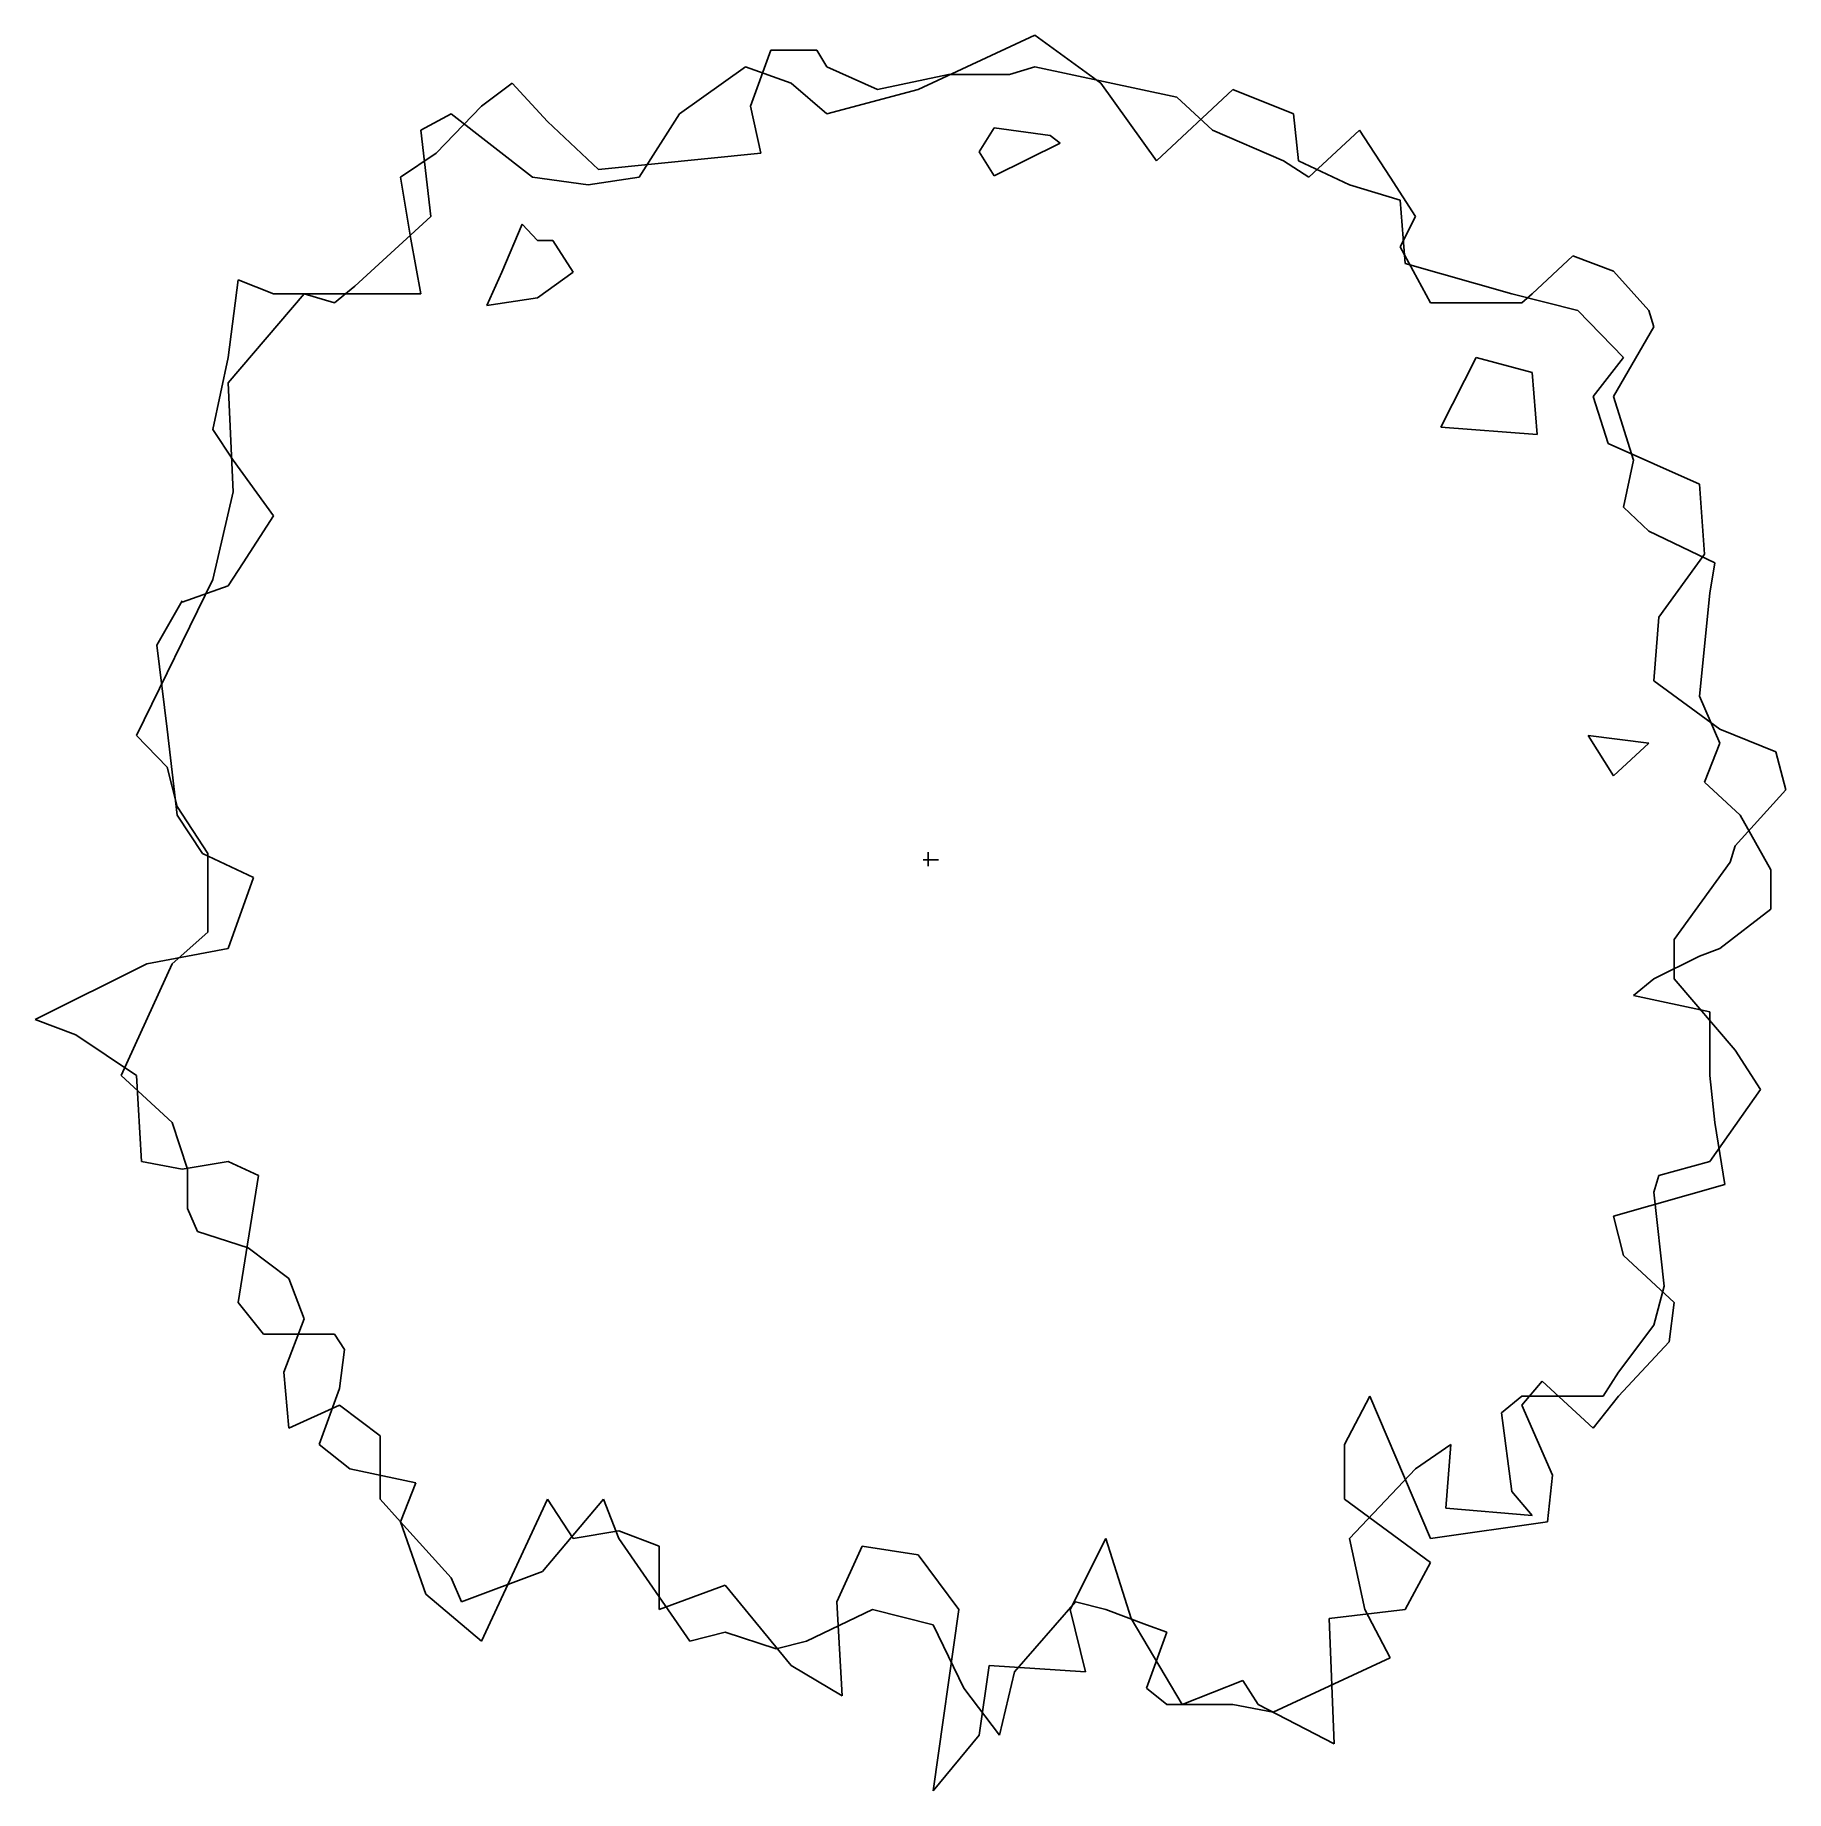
# Model space of a CAD drawing. Extents: x 323522 to 324600, y 65496 to 66577.
import ezdxf

# ---------------------------------------------------------------- set-up
doc = ezdxf.new("R2010")
doc.units = 0
doc.header["$MEASUREMENT"] = 0
doc.layers.get('0').update_dxf_attribs({"linetype": 'CONTINUOUS'})

msp = doc.modelspace()

# ---------------------------------------------------------------- linework, layer by layer
at = {"color": 7, "linetype": 'CONTINUOUS'}
for p, q in [((324066, 66543.4), (324137.8, 66576.9)), ((324137.8, 66576.9), (324178.5, 66547.3)), ((323962.8, 66533.2), (323975.3, 66567.6)), ((323975.3, 66567.6), (324003.5, 66567.6)), ((324003.5, 66567.6), (324009.7, 66557.4)), ((323919.1, 66528.5), (323959.7, 66557.4)), ((323959.7, 66557.4), (323987.8, 66547.3)), ((324009.7, 66557.4), (324041, 66543.4)), ((324041, 66543.4), (324084.7, 66552.7)), ((324084.7, 66552.7), (324122.2, 66552.7)), ((324122.2, 66552.7), (324137.8, 66557.4)), ((324137.8, 66557.4), (324225.3, 66538.7)), ((323797.2, 66533.2), (323816, 66547.3)), ((323816, 66547.3), (323837.8, 66523.8)), ((323987.8, 66547.3), (324009.7, 66528.5)), ((324009.7, 66528.5), (324066, 66543.4)), ((324178.5, 66547.3), (324212.8, 66499.6)), ((324212.8, 66499.6), (324259.7, 66543.4)), ((324259.7, 66543.4), (324297.2, 66528.5)), ((323769.1, 66504.3), (323797.2, 66533.2)), ((323969.1, 66504.3), (323962.8, 66533.2)), ((324225.3, 66538.7), (324247.2, 66518.4)), ((323759.7, 66518.4), (323778.5, 66528.5)), ((323778.5, 66528.5), (323828.5, 66489.4)), ((323837.8, 66523.8), (323869.1, 66494.1)), ((323894.1, 66489.4), (323919.1, 66528.5)), ((324112.8, 66519.9), (324103.5, 66505.1)), ((324147.2, 66515.2), (324112.8, 66519.9)), ((324297.2, 66528.5), (324300.3, 66499.6)), ((323766, 66465.2), (323759.7, 66518.4)), ((324112.8, 66490.2), (324153.5, 66510.5)), ((324153.5, 66510.5), (324147.2, 66515.2)), ((324247.2, 66518.4), (324291, 66499.6)), ((324306.6, 66489.4), (324337.8, 66518.4)), ((324337.8, 66518.4), (324356.6, 66489.4)), ((323747.2, 66489.4), (323769.1, 66504.3)), ((323869.1, 66494.1), (323969.1, 66504.3)), ((324103.5, 66505.1), (324112.8, 66490.2)), ((324291, 66499.6), (324306.6, 66489.4)), ((324300.3, 66499.6), (324331.6, 66484.8)), ((323753.5, 66451.2), (323747.2, 66489.4)), ((323828.5, 66489.4), (323862.8, 66484.8)), ((323862.8, 66484.8), (323894.1, 66489.4)), ((324356.6, 66489.4), (324372.2, 66465.2)), ((324331.6, 66484.8), (324362.8, 66475.4)), ((324362.8, 66475.4), (324366, 66436.3)), ((323719.1, 66422.3), (323766, 66465.2)), ((324372.2, 66465.2), (324362.8, 66446.5)), ((323822.2, 66460.5), (323809.7, 66430.9)), ((323831.6, 66450.4), (323822.2, 66460.5)), ((323759.7, 66417.6), (323753.5, 66451.2)), ((323841, 66450.4), (323831.6, 66450.4)), ((323853.5, 66430.9), (323841, 66450.4)), ((324362.8, 66446.5), (324381.6, 66412.1)), ((324366, 66436.3), (324431.6, 66417.6)), ((324444.1, 66417.6), (324469.1, 66441)), ((324469.1, 66441), (324494.1, 66431.6)), ((323641, 66378.5), (323647.2, 66426.2)), ((323647.2, 66426.2), (323669.1, 66417.6)), ((323706.6, 66412.1), (323719.1, 66422.3)), ((323809.7, 66430.9), (323800.3, 66410.5)), ((323831.6, 66415.2), (323853.5, 66430.9)), ((324494.1, 66431.6), (324516, 66407.4)), ((323641, 66362.9), (323687.8, 66417.6)), ((323669.1, 66417.6), (323734.7, 66417.6)), ((323687.8, 66417.6), (323706.6, 66412.1)), ((323734.7, 66417.6), (323759.7, 66417.6)), ((323800.3, 66410.5), (323831.6, 66415.2)), ((324381.6, 66412.1), (324437.8, 66412.1)), ((324431.6, 66417.6), (324472.2, 66407.4)), ((324437.8, 66412.1), (324444.1, 66417.6)), ((324472.2, 66407.4), (324500.3, 66378.5)), ((324516, 66407.4), (324519.1, 66397.3)), ((324519.1, 66397.3), (324494.1, 66354.3)), ((323631.6, 66334), (323641, 66378.5)), ((324409.7, 66378.5), (324387.8, 66335.5)), ((324444.1, 66369.1), (324409.7, 66378.5)), ((324500.3, 66378.5), (324481.6, 66354.3)), ((324447.2, 66330.9), (324444.1, 66369.1)), ((323644.1, 66295.7), (323641, 66362.9)), ((324481.6, 66354.3), (324491, 66325.4)), ((324494.1, 66354.3), (324506.6, 66315.2)), ((324387.8, 66335.5), (324447.2, 66330.9)), ((323644.1, 66315.2), (323631.6, 66334)), ((324491, 66325.4), (324547.2, 66300.4)), ((323669.1, 66280.9), (323644.1, 66315.2)), ((324506.6, 66315.2), (324500.3, 66286.3)), ((323631.6, 66241.8), (323644.1, 66295.7)), ((324547.2, 66300.4), (324550.3, 66257.4)), ((323650.3, 66251.9), (323669.1, 66280.9)), ((324500.3, 66286.3), (324516, 66271.5)), ((324516, 66271.5), (324556.6, 66251.9)), ((323641, 66237.9), (323650.3, 66251.9)), ((324550.3, 66257.4), (324522.2, 66218.4)), ((324556.6, 66251.9), (324553.5, 66233.2)), ((323584.7, 66145.7), (323631.6, 66241.8)), ((323612.8, 66227.7), (323641, 66237.9)), ((323597.2, 66201.2), (323612.8, 66228.5)), ((324553.5, 66233.2), (324547.2, 66169.9)), ((324522.2, 66218.4), (324519.1, 66179.3)), ((323603.5, 66149.6), (323597.2, 66201.2)), ((324519.1, 66179.3), (324559.7, 66149.6)), ((324547.2, 66169.9), (324559.7, 66141)), ((323603.5, 66126.2), (323584.7, 66145.7)), ((323609.7, 66096.5), (323603.5, 66149.6)), ((324478.5, 66145.7), (324494.1, 66120.7)), ((324516, 66141), (324478.5, 66145.7)), ((324494.1, 66120.7), (324516, 66141)), ((324559.7, 66141), (324550.3, 66116.8)), ((324559.7, 66149.6), (324594.1, 66135.5)), ((324594.1, 66135.5), (324600.3, 66112.1)), ((323609.7, 66101.9), (323603.5, 66126.2)), ((324550.3, 66116.8), (324572.2, 66096.5)), ((324600.3, 66112.1), (324569.1, 66077.7)), ((323628.5, 66073), (323609.7, 66101.9)), ((323625.3, 66073), (323609.7, 66096.5)), ((324572.2, 66096.5), (324591, 66062.9)), ((324569.1, 66077.7), (324566, 66067.6)), ((323656.6, 66058.2), (323625.3, 66073)), ((323628.5, 66024.6), (323628.5, 66073)), ((324072.2, 66069.1), (324069.1, 66069.1)), ((324072.2, 66069.1), (324072.2, 66073.8)), ((324072.2, 66069.1), (324078.5, 66069.1)), ((324072.2, 66069.1), (324072.2, 66065.2)), ((324566, 66067.6), (324531.6, 66019.9)), ((323641, 66014.4), (323656.6, 66058.2)), ((324591, 66062.9), (324591, 66038.7)), ((324591, 66038.7), (324559.7, 66014.4)), ((323606.6, 66005.1), (323628.5, 66024.6)), ((323591, 66005.1), (323641, 66014.4)), ((324531.6, 66019.9), (324531.6, 65995.7)), ((324559.7, 66014.4), (324547.2, 66009.8)), ((323522.2, 65970.7), (323591, 66005.1)), ((323575.3, 65936.3), (323606.6, 66005.1)), ((324547.2, 66009.8), (324519.1, 65995.7)), ((324519.1, 65995.7), (324506.6, 65985.5)), ((324531.6, 65995.7), (324569.1, 65951.9)), ((324506.6, 65985.5), (324553.5, 65975.4)), ((323547.2, 65961.3), (323522.2, 65970.7)), ((324553.5, 65975.4), (324553.5, 65936.3)), ((323584.7, 65936.3), (323547.2, 65961.3)), ((324569.1, 65951.9), (324584.7, 65927.7)), ((323606.6, 65907.4), (323575.3, 65936.3)), ((323587.8, 65883.2), (323584.7, 65936.3)), ((324553.5, 65936.3), (324556.6, 65907.4)), ((324584.7, 65927.7), (324553.5, 65883.2)), ((323616, 65878.5), (323606.6, 65907.4)), ((324556.6, 65907.4), (324562.8, 65869.1)), ((323612.8, 65878.5), (323587.8, 65883.2)), ((323641, 65883.2), (323612.8, 65878.5)), ((323659.7, 65874.6), (323641, 65883.2)), ((324553.5, 65883.2), (324522.2, 65874.6)), ((323616, 65854.3), (323616, 65878.5)), ((323647.2, 65796.5), (323659.7, 65874.6)), ((324522.2, 65874.6), (324519.1, 65864.4)), ((324562.8, 65869.1), (324494.1, 65849.6)), ((324519.1, 65864.4), (324525.3, 65806.6)), ((323622.2, 65840.2), (323616, 65854.3)), ((324494.1, 65849.6), (324500.3, 65825.4)), ((323653.5, 65830.1), (323622.2, 65840.2)), ((323678.5, 65811.3), (323653.5, 65830.1)), ((324500.3, 65825.4), (324531.6, 65796.5)), ((323687.8, 65786.3), (323678.5, 65811.3)), ((324525.3, 65806.6), (324519.1, 65782.4)), ((323662.8, 65776.9), (323647.2, 65796.5)), ((324531.6, 65796.5), (324528.5, 65772.3)), ((323675.3, 65753.5), (323687.8, 65786.3)), ((323706.6, 65776.9), (323662.8, 65776.9)), ((323712.8, 65767.6), (323706.6, 65776.9)), ((324519.1, 65782.4), (324497.2, 65753.5)), ((323709.7, 65743.4), (323712.8, 65767.6)), ((324528.5, 65772.3), (324497.2, 65738.7)), ((323678.5, 65719.1), (323675.3, 65753.5)), ((324497.2, 65753.5), (324487.8, 65738.7)), ((323697.2, 65709), (323709.7, 65743.4)), ((324450.3, 65748), (324437.8, 65733.2)), ((324481.6, 65719.1), (324450.3, 65748)), ((323709.7, 65733.2), (323678.5, 65719.1)), ((323734.7, 65714.4), (323709.7, 65733.2)), ((324344.1, 65738.7), (324328.5, 65709)), ((324381.6, 65651.2), (324344.1, 65738.7)), ((324437.8, 65738.7), (324425.3, 65728.5)), ((324441, 65738.7), (324437.8, 65738.7)), ((324437.8, 65733.2), (324456.6, 65690.2)), ((324487.8, 65738.7), (324441, 65738.7)), ((324497.2, 65738.7), (324481.6, 65719.1)), ((324425.3, 65728.5), (324431.6, 65680.1)), ((323716, 65694.1), (323697.2, 65709)), ((323734.7, 65675.4), (323734.7, 65714.4)), ((324328.5, 65709), (324328.5, 65675.4)), ((324394.1, 65709), (324372.2, 65694.1)), ((324391, 65669.9), (324394.1, 65709)), ((323756.6, 65685.5), (323716, 65694.1)), ((324372.2, 65694.1), (324331.6, 65651.2)), ((324456.6, 65690.2), (324453.5, 65661.3)), ((323747.2, 65661.3), (323734.7, 65675.4)), ((323747.2, 65661.3), (323756.6, 65685.5)), ((323837.8, 65675.4), (323797.2, 65587.9)), ((323872.2, 65675.4), (323834.7, 65630.9)), ((323853.5, 65651.2), (323837.8, 65675.4)), ((323881.6, 65651.2), (323872.2, 65675.4)), ((324328.5, 65675.4), (324381.6, 65636.3)), ((324431.6, 65680.1), (324444.1, 65665.2)), ((324444.1, 65665.2), (324391, 65669.9)), ((323762.8, 65616.8), (323747.2, 65661.3)), ((323778.5, 65626.9), (323747.2, 65661.3)), ((323881.6, 65655.9), (323853.5, 65651.2)), ((323906.6, 65646.5), (323881.6, 65655.9)), ((324453.5, 65661.3), (324381.6, 65651.2)), ((323925.3, 65587.9), (323881.6, 65651.2)), ((323906.6, 65607.4), (323906.6, 65646.5)), ((324031.6, 65646.5), (324016, 65612.1)), ((324066, 65641), (324031.6, 65646.5)), ((324181.6, 65651.2), (324159.7, 65607.4)), ((324197.2, 65601.9), (324181.6, 65651.2)), ((324331.6, 65651.2), (324341, 65607.4)), ((324091, 65607.4), (324066, 65641)), ((324381.6, 65636.3), (324366, 65607.4)), ((323784.7, 65612.1), (323778.5, 65626.9)), ((323834.7, 65630.9), (323784.7, 65612.1)), ((323947.2, 65622.3), (323906.6, 65607.4)), ((323987.8, 65573), (323947.2, 65622.3)), ((323797.2, 65587.9), (323762.8, 65616.8)), ((324016, 65612.1), (324019.1, 65554.3)), ((324162.8, 65612.1), (324125.3, 65569.1)), ((324181.6, 65607.4), (324162.8, 65612.1)), ((324037.8, 65607.4), (323997.2, 65587.9)), ((324075.3, 65598), (324037.8, 65607.4)), ((324075.3, 65495.7), (324091, 65607.4)), ((324159.7, 65607.4), (324169.1, 65569.1)), ((324206.6, 65598), (324181.6, 65607.4)), ((324228.5, 65548.8), (324197.2, 65601.9)), ((324366, 65607.4), (324319.1, 65601.9)), ((324319.1, 65601.9), (324322.2, 65524.6)), ((324341, 65607.4), (324356.6, 65577.7)), ((323947.2, 65593.4), (323925.3, 65587.9)), ((323978.5, 65583.2), (323947.2, 65593.4)), ((324094.1, 65559), (324075.3, 65598)), ((324219.1, 65593.4), (324206.6, 65598)), ((324206.6, 65559), (324219.1, 65593.4)), ((323997.2, 65587.9), (323978.5, 65583.2)), ((324019.1, 65554.3), (323987.8, 65573)), ((324109.7, 65573), (324103.5, 65530.1)), ((324169.1, 65569.1), (324109.7, 65573)), ((324125.3, 65569.1), (324116, 65530.1)), ((324356.6, 65577.7), (324284.7, 65544.1)), ((324116, 65530.1), (324094.1, 65559)), ((324219.1, 65548.8), (324206.6, 65559)), ((324266, 65563.7), (324228.5, 65548.8)), ((324275.3, 65548.8), (324266, 65563.7)), ((324259.7, 65548.8), (324219.1, 65548.8)), ((324284.7, 65544.1), (324259.7, 65548.8)), ((324322.2, 65524.6), (324275.3, 65548.8)), ((324103.5, 65530.1), (324075.3, 65495.7))]:
    msp.add_line(p, q, dxfattribs=at)

doc.saveas('drawing.dxf')
